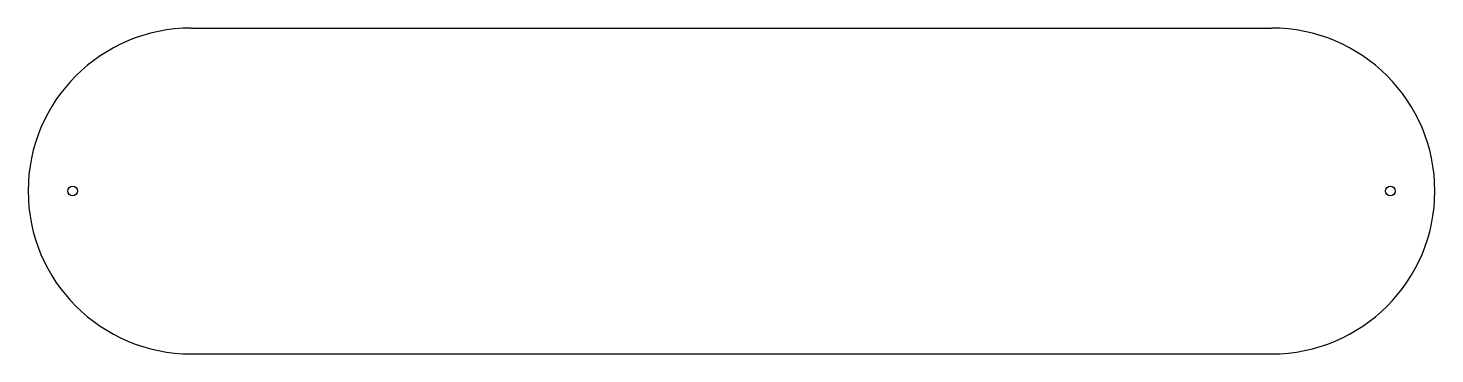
# Model space of a CAD drawing. Extents: x 0 to 474, y 0 to 110.
import ezdxf

# ---------------------------------------------------------------- set-up
doc = ezdxf.new("R2010")
doc.units = 0

msp = doc.modelspace()

# ---------------------------------------------------------------- linework, layer by layer
for p, q in [((55, 110), (419.2, 110)), ((55, 0), (419.2, 0))]:
    msp.add_line(p, q)
for centre in [(15, 55), (459.2, 55)]:
    msp.add_circle(centre, 1.6)
for centre, start, end in [((55, 55), 90, 270), ((419.2, 55), -90, 90)]:
    msp.add_arc(centre, 55, start, end)

doc.saveas('drawing.dxf')
